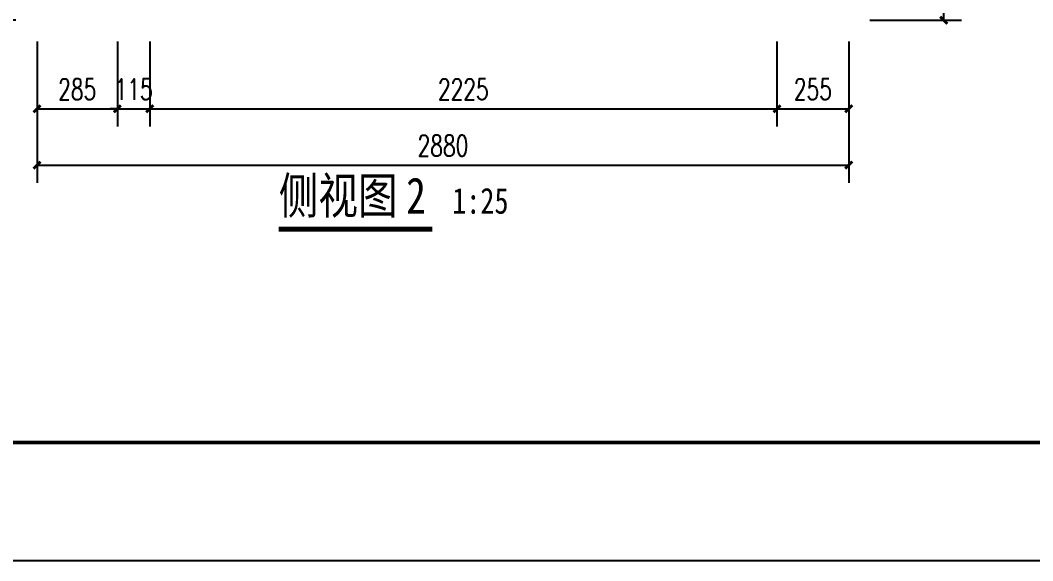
# Model space of a CAD drawing. Header units: millimetres. Extents: x 44261 to 69296, y 20351 to 31510.
# Drawn here: x 55377 to 58969, y 20351 to 22270 of the extents above; entities that cross this region are included whole.
import ezdxf
from ezdxf.enums import TextEntityAlignment as Align

# ---------------------------------------------------------------- set-up
doc = ezdxf.new("R2010")
doc.units = ezdxf.units.MM
doc.header["$LTSCALE"] = 1000
doc.layers.get('0').update_dxf_attribs({"lineweight": 25})
doc.layers.add('DIM_MODI', color=6, linetype='Continuous', plot=False)
for name, color, linetype in [('DIM_SYMB', 3, 'Continuous'), ('Hatch_70%', 252, 'Continuous'), ('PUB_DIM', 3, 'Continuous'), ('PUB_TEXT', 7, 'Continuous'), ('PUB_TITLE', 4, 'Continuous')]:
    doc.layers.add(name, color=color, linetype=linetype)
doc.styles.add('_TCH_DIM_T3', font='SIMPLEX', dxfattribs={"width": 0.705882, "bigfont": 'GBCBIG'})
doc.styles.add('Arial', font='arial.ttf', dxfattribs={"height": 250})
doc.styles.add('HZXY', font='romand.shx', dxfattribs={"bigfont": 'hzxy.shx'})
doc.styles.add('仿宋（工艺）', font='simfang.ttf', dxfattribs={"width": 0.8, "height": 135})
doc.dimstyles.new('_TCH_ARCH&&25', dxfattribs={"dimtxt": 74.375, "dimasz": 25, "dimexe": 62.5, "dimexo": 75, "dimgap": 31.5625, "dimtad": 1, "dimdec": 0, "dimzin": 0, "dimdsep": 46, "dimtxsty": '_TCH_DIM_T3', "dimblk": 'ARCHTICK', "dimcen": 0.09, "dimclrt": 7, "dimazin": 2, "dimtfac": 1, "dimtdec": 0, "dimtix": 1, "dimtmove": 2, "dimatfit": 3, "dimfxl": 0, "dimtolj": 1, "dimtzin": 0, "dimarcsym": 0})

# ---------------------------------------------------------------- blocks, each defined once
blk = doc.blocks.new('_ArchTick')
at = {"color": 0, "linetype": 'ByBlock', "const_width": 0.4}
blk.add_lwpolyline([(-0.5, -0.5), (0.5, 0.5)], dxfattribs=at)
blk = doc.blocks.new('*D80')
at = {"layer": 'Defpoints', "color": 0, "transparency": 16777216}
for p in [(55436.5, 22269.9), (58316.5, 22269.9), (58316.5, 21755.6)]:
    blk.add_point(p, dxfattribs=at)
at = {"layer": 'PUB_DIM', "color": 0, "lineweight": -2, "transparency": 16777216}
for p, q in [((55436.5, 22194.9), (55436.5, 21693.1)), ((58316.5, 22194.9), (58316.5, 21693.1)), ((55436.5, 21755.6), (58316.5, 21755.6))]:
    blk.add_line(p, q, dxfattribs=at)
at = {"layer": 'PUB_DIM', "color": 0, "lineweight": -2, "transparency": 16777216, "xscale": 25, "yscale": 25, "zscale": 25, "rotation": 180}
blk.add_blockref('_ArchTick', (55436.5, 21755.6), dxfattribs=at)
at = {"layer": 'PUB_DIM', "color": 0, "lineweight": -2, "transparency": 16777216, "xscale": 25, "yscale": 25, "zscale": 25}
blk.add_blockref('_ArchTick', (58316.5, 21755.6), dxfattribs=at)
at = {"layer": 'PUB_DIM', "color": 7, "transparency": 16777216, "insert": (56876.5, 21824.3), "char_height": 74.38, "attachment_point": 5, "style": '_TCH_DIM_T3'}
blk.add_mtext('\\A1;2880', dxfattribs=at)
blk = doc.blocks.new('*D82')
at = {"layer": 'Defpoints', "color": 0, "transparency": 16777216}
for p in [(58316.5, 23819.7), (58653.5, 23819.7), (58316.5, 22269.9)]:
    blk.add_point(p, dxfattribs=at)
at = {"layer": 'PUB_DIM', "color": 0, "lineweight": -2, "transparency": 16777216}
for p, q in [((58391.5, 23819.7), (58716, 23819.7)), ((58653.5, 22269.9), (58653.5, 23819.7)), ((58391.5, 22269.9), (58716, 22269.9))]:
    blk.add_line(p, q, dxfattribs=at)
at = {"layer": 'PUB_DIM', "color": 0, "lineweight": -2, "transparency": 16777216, "xscale": 25, "yscale": 25, "zscale": 25}
for p, rotation in [((58653.5, 23819.7), 90), ((58653.5, 22269.9), 270)]:
    blk.add_blockref('_ArchTick', p, dxfattribs=dict(at, rotation=rotation))
at = {"layer": 'PUB_DIM', "color": 7, "transparency": 16777216, "insert": (58584.8, 23044.8), "char_height": 74.38, "attachment_point": 5, "rotation": 90, "style": '_TCH_DIM_T3'}
blk.add_mtext('\\A1;1550', dxfattribs=at)
blk = doc.blocks.new('*D83')
at = {"layer": 'Defpoints', "color": 0, "transparency": 16777216}
for p in [(54966.1, 24039.9), (55436.5, 24039.9), (55436.5, 22269.9)]:
    blk.add_point(p, dxfattribs=at)
at = {"layer": 'PUB_DIM', "color": 0, "lineweight": -2, "transparency": 16777216}
for p, q in [((55361.5, 24039.9), (54903.6, 24039.9)), ((54966.1, 22269.9), (54966.1, 24039.9)), ((55361.5, 22269.9), (54903.6, 22269.9))]:
    blk.add_line(p, q, dxfattribs=at)
at = {"layer": 'PUB_DIM', "color": 0, "lineweight": -2, "transparency": 16777216, "xscale": 25, "yscale": 25, "zscale": 25}
for p, rotation in [((54966.1, 24039.9), 90), ((54966.1, 22269.9), 270)]:
    blk.add_blockref('_ArchTick', p, dxfattribs=dict(at, rotation=rotation))
at = {"layer": 'PUB_DIM', "color": 7, "transparency": 16777216, "insert": (54897.3, 23154.9), "char_height": 74.38, "attachment_point": 5, "rotation": 90, "style": '_TCH_DIM_T3'}
blk.add_mtext('\\A1;1770', dxfattribs=at)
blk = doc.blocks.new('*D85')
at = {"layer": 'Defpoints', "color": 0, "transparency": 16777216}
for p in [(55166.1, 22489.9), (55436.5, 22489.9), (55436.5, 22269.9)]:
    blk.add_point(p, dxfattribs=at)
at = {"layer": 'PUB_DIM', "color": 0, "lineweight": -2, "transparency": 16777216}
for p, q in [((55361.5, 22489.9), (55103.6, 22489.9)), ((55166.1, 22269.9), (55166.1, 22489.9)), ((55361.5, 22269.9), (55103.6, 22269.9))]:
    blk.add_line(p, q, dxfattribs=at)
at = {"layer": 'PUB_DIM', "color": 0, "lineweight": -2, "transparency": 16777216, "xscale": 25, "yscale": 25, "zscale": 25}
for p, rotation in [((55166.1, 22489.9), 90), ((55166.1, 22269.9), 270)]:
    blk.add_blockref('_ArchTick', p, dxfattribs=dict(at, rotation=rotation))
at = {"layer": 'PUB_DIM', "color": 7, "transparency": 16777216, "insert": (55097.3, 22379.9), "char_height": 74.38, "attachment_point": 5, "rotation": 90, "style": '_TCH_DIM_T3'}
blk.add_mtext('\\A1;220', dxfattribs=at)
blk = doc.blocks.new('*D86')
at = {"layer": 'Defpoints', "color": 0, "transparency": 16777216}
for p in [(55436.5, 22269.9), (55721.6, 22269.9), (55721.6, 21955.6)]:
    blk.add_point(p, dxfattribs=at)
at = {"layer": 'PUB_DIM', "color": 0, "lineweight": -2, "transparency": 16777216}
for p, q in [((55436.5, 22194.9), (55436.5, 21893.1)), ((55721.6, 22194.9), (55721.6, 21893.1)), ((55436.5, 21955.6), (55721.6, 21955.6))]:
    blk.add_line(p, q, dxfattribs=at)
at = {"layer": 'PUB_DIM', "color": 0, "lineweight": -2, "transparency": 16777216, "xscale": 25, "yscale": 25, "zscale": 25, "rotation": 180}
blk.add_blockref('_ArchTick', (55436.5, 21955.6), dxfattribs=at)
at = {"layer": 'PUB_DIM', "color": 0, "lineweight": -2, "transparency": 16777216, "xscale": 25, "yscale": 25, "zscale": 25}
blk.add_blockref('_ArchTick', (55721.6, 21955.6), dxfattribs=at)
at = {"layer": 'PUB_DIM', "color": 7, "transparency": 16777216, "insert": (55579, 22024.3), "char_height": 74.38, "attachment_point": 5, "style": '_TCH_DIM_T3'}
blk.add_mtext('\\A1;285', dxfattribs=at)
blk = doc.blocks.new('*D87')
at = {"layer": 'Defpoints', "color": 0, "transparency": 16777216}
for p in [(55721.6, 22269.9), (55836.5, 22269.9), (55836.5, 21955.6)]:
    blk.add_point(p, dxfattribs=at)
at = {"layer": 'PUB_DIM', "color": 0, "lineweight": -2, "transparency": 16777216}
for p, q in [((55721.6, 22194.9), (55721.6, 21893.1)), ((55836.5, 22194.9), (55836.5, 21893.1)), ((55721.6, 21955.6), (55696.6, 21955.6)), ((55721.6, 21955.6), (55836.5, 21955.6)), ((55836.5, 21955.6), (55861.5, 21955.6))]:
    blk.add_line(p, q, dxfattribs=at)
at = {"layer": 'PUB_DIM', "color": 0, "lineweight": -2, "transparency": 16777216, "xscale": 25, "yscale": 25, "zscale": 25}
blk.add_blockref('_ArchTick', (55721.6, 21955.6), dxfattribs=at)
at = {"layer": 'PUB_DIM', "color": 0, "lineweight": -2, "transparency": 16777216, "xscale": 25, "yscale": 25, "zscale": 25, "rotation": 180}
blk.add_blockref('_ArchTick', (55836.5, 21955.6), dxfattribs=at)
at = {"layer": 'PUB_DIM', "color": 7, "transparency": 16777216, "insert": (55779, 22024.3), "char_height": 74.38, "attachment_point": 5, "style": '_TCH_DIM_T3'}
blk.add_mtext('\\A1;115', dxfattribs=at)
blk = doc.blocks.new('*D88')
at = {"layer": 'Defpoints', "color": 0, "transparency": 16777216}
for p in [(55836.5, 22269.9), (58061.6, 22269.9), (58061.6, 21955.6)]:
    blk.add_point(p, dxfattribs=at)
at = {"layer": 'PUB_DIM', "color": 0, "lineweight": -2, "transparency": 16777216}
for p, q in [((55836.5, 22194.9), (55836.5, 21893.1)), ((58061.6, 22194.9), (58061.6, 21893.1)), ((55836.5, 21955.6), (58061.6, 21955.6))]:
    blk.add_line(p, q, dxfattribs=at)
at = {"layer": 'PUB_DIM', "color": 0, "lineweight": -2, "transparency": 16777216, "xscale": 25, "yscale": 25, "zscale": 25, "rotation": 180}
blk.add_blockref('_ArchTick', (55836.5, 21955.6), dxfattribs=at)
at = {"layer": 'PUB_DIM', "color": 0, "lineweight": -2, "transparency": 16777216, "xscale": 25, "yscale": 25, "zscale": 25}
blk.add_blockref('_ArchTick', (58061.6, 21955.6), dxfattribs=at)
at = {"layer": 'PUB_DIM', "color": 7, "transparency": 16777216, "insert": (56949, 22024.3), "char_height": 74.38, "attachment_point": 5, "style": '_TCH_DIM_T3'}
blk.add_mtext('\\A1;2225', dxfattribs=at)
blk = doc.blocks.new('*D89')
at = {"layer": 'Defpoints', "color": 0, "transparency": 16777216}
for p in [(58061.6, 22269.9), (58316.5, 22269.9), (58316.5, 21955.6)]:
    blk.add_point(p, dxfattribs=at)
at = {"layer": 'PUB_DIM', "color": 0, "lineweight": -2, "transparency": 16777216}
for p, q in [((58061.6, 22194.9), (58061.6, 21893.1)), ((58316.5, 22194.9), (58316.5, 21893.1)), ((58061.6, 21955.6), (58316.5, 21955.6))]:
    blk.add_line(p, q, dxfattribs=at)
at = {"layer": 'PUB_DIM', "color": 0, "lineweight": -2, "transparency": 16777216, "xscale": 25, "yscale": 25, "zscale": 25, "rotation": 180}
blk.add_blockref('_ArchTick', (58061.6, 21955.6), dxfattribs=at)
at = {"layer": 'PUB_DIM', "color": 0, "lineweight": -2, "transparency": 16777216, "xscale": 25, "yscale": 25, "zscale": 25}
blk.add_blockref('_ArchTick', (58316.5, 21955.6), dxfattribs=at)
at = {"layer": 'PUB_DIM', "color": 7, "transparency": 16777216, "insert": (58189, 22024.3), "char_height": 74.38, "attachment_point": 5, "style": '_TCH_DIM_T3'}
blk.add_mtext('\\A1;255', dxfattribs=at)
blk = doc.blocks.new('A3-TK')
at = {"layer": 'PUB_TITLE', "const_width": 10.3}
blk.add_lwpolyline([(65047.4, -3363.6), (54666.7, -3363.6), (54666.7, -11603.3), (65047.4, -11603.3)], close=True, dxfattribs=at)
at = {"layer": 'PUB_TITLE', "style": 'HZXY', "width": 0.9, "flags": 8}
for tag, p in [('业主名称', (65644.3, -6414.3)), ('工程名称', (65644.3, -7027.5))]:
    blk.add_attdef(tag, text='', height=90, dxfattribs=at).set_placement(p, align=Align.CENTER)
at = {"layer": 'PUB_TITLE', "flags": 8}
for tag, p, height, style in [('第三版', (65160.4, -8878.2), 60, 'HZXY'), ('第二版', (65160.4, -9001.8), 60, 'HZXY'), ('第一版', (65160.4, -9125.4), 60, 'HZXY'), ('施工图', (65444.7, -9313.6), 60, 'HZXY'), ('工艺', (65444.7, -9486.2), 60, 'HZXY'), ('1:30', (65444.7, -9634.4), 45, 'Arial'), ('2016.10', (65444.7, -9796), 45, 'Arial')]:
    blk.add_attdef(tag, p, '', height=height, dxfattribs=dict(at, style=style))
at = {"layer": 'PUB_TITLE', "style": 'Arial', "flags": 8}
blk.add_attdef('160301', text='', height=45, dxfattribs=at).set_placement((65649.5, -10993.9), align=Align.CENTER)
blk = doc.blocks.new('图框-A3-50')
at = {"layer": 'PUB_TITLE'}
blk.add_lwpolyline([(0, 8910), (12600, 8910), (12600, 0), (0, 0)], close=True, dxfattribs=at)
blk.add_blockref('A3-TK', (-53890.7, 11938.4))
at = {"layer": 'PUB_TITLE', "style": 'Arial', "flags": 8}
blk.add_attdef('2017.12', (11631.6, 2816.5), '', height=45, dxfattribs=at)
blk = doc.blocks.new('A$C3CA65E05')
at = {"layer": 'DIM_MODI'}
blk.add_lwpolyline([(0, 8910), (12600, 8910), (12600, 0), (0, 0)], close=True, dxfattribs=at)
blk = doc.blocks.new('A$C1E0F1A4C')
at = {"layer": 'DIM_MODI', "xscale": 1.666666666666667, "yscale": 1.666666666666667, "zscale": 1.666666666666667}
blk.add_blockref('A$C3CA65E05', (0, -14850), dxfattribs=at)
at = {"layer": 'PUB_TITLE', "xscale": 1.666666666666667, "yscale": 1.666666666666667, "zscale": 1.666666666666667}
blk.add_blockref('图框-A3-50', (0, -14850), dxfattribs=at)

msp = doc.modelspace()

# ---------------------------------------------------------------- linework, layer by layer
at = {"layer": 'DIM_SYMB', "const_width": 17.5}
msp.add_lwpolyline([(56294.3, 21528.2), (56839.3, 21528.2)], dxfattribs=at)

# ---------------------------------------------------------------- block references
at = {"layer": 'Hatch_70%', "xscale": 0.7514450867052023, "yscale": 0.7514450867052023, "zscale": 0.7514450867052023}
msp.add_blockref('A$C1E0F1A4C', (53515.9, 31510.2), dxfattribs=at)

# ---------------------------------------------------------------- texts
at = {"layer": 'PUB_TEXT', "style": '仿宋（工艺）', "width": 0.8}
for s, height, p in [('侧视图', 128.68, (56294.3, 21583.1)), ('2', 128.7, (56746.1, 21583.1)), ('1:25', 91.91, (56909.3, 21583.1))]:
    msp.add_text(s, height=height, dxfattribs=at).set_placement(p)

# ---------------------------------------------------------------- dimensions: what is measured, and where the dimension line sits
at = {"layer": 'PUB_DIM'}
for p1, p2, distance, picture, middle in [((55436.5, 22269.9), (55436.5, 24039.9), 470.4, '*D83', (54897.3, 23154.9)), ((58316.5, 22269.9), (58316.5, 23819.7), -337.1, '*D82', (58584.8, 23044.8)), ((55436.5, 22269.9), (55436.5, 22489.9), 270.4, '*D85', (55097.3, 22379.9)), ((55436.5, 22269.9), (58316.5, 22269.9), -514.3, '*D80', (56876.5, 21824.3)), ((55436.5, 22269.9), (55721.6, 22269.9), -314.3, '*D86', (55579, 22024.3)), ((55721.6, 22269.9), (55836.5, 22269.9), -314.3, '*D87', (55779, 22024.3)), ((55836.5, 22269.9), (58061.6, 22269.9), -314.3, '*D88', (56949, 22024.3)), ((58061.6, 22269.9), (58316.5, 22269.9), -314.3, '*D89', (58189, 22024.3))]:
    dim = msp.add_aligned_dim(p1=p1, p2=p2, distance=distance, dimstyle='_TCH_ARCH&&25', dxfattribs=at)
    dim.commit()
    dim.dimension.update_dxf_attribs({"geometry": picture, "text_midpoint": middle})

doc.saveas('drawing.dxf')
